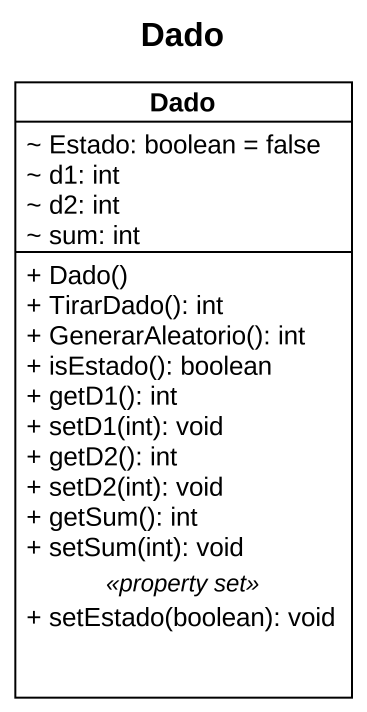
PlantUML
@startuml
title Dado
hide circle
hide empty members
skinparam classAttributeIconSize 0
class Dado {
  ~ Estado: boolean = false
  ~ d1: int
  ~ d2: int
  ~ sum: int
  --
  + Dado()
  + TirarDado(): int
  + GenerarAleatorio(): int
  + isEstado(): boolean
  + getD1(): int
  + setD1(int): void
  + getD2(): int
  + setD2(int): void
  + getSum(): int
  + setSum(int): void
  .. <<property set>> ..
  + setEstado(boolean): void
}
@enduml
